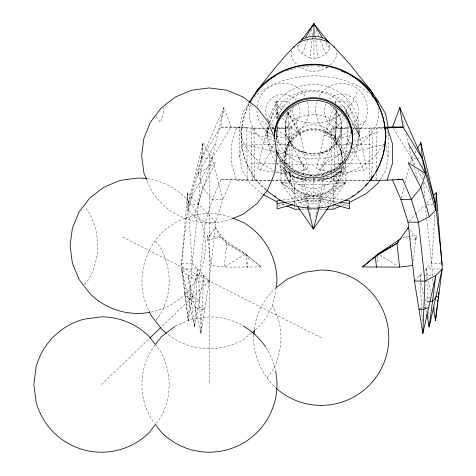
<?xml version="1.0" encoding="UTF-8"?>
<svg xmlns="http://www.w3.org/2000/svg" width="476" height="476" viewBox="0 0 476 476"><rect width="100%" height="100%" fill="white"/><g stroke="black" fill="none" stroke-linecap="round" stroke-linejoin="round"><path stroke-width="0.36" stroke-dasharray="2.38 1.78" d="M184.938 294.799L184.962 292.365L190.168 291.931L192.482 296.685L185.2 296.804M368.269 180.469L331.522 180.077L331.564 174.198M331.57 173.46L331.915 127.889L349.711 127.955M334.039 170.938L334.509 163.702L334.658 144.508L333.819 128.163L331.915 127.889M384.055 127.419L369.727 128.026L369.328 180.208L331.522 180.077M371.47 176.864L372.321 163.833L372.464 144.644L371.625 128.3L353.091 128.234M376.552 179.999L376.605 173.389M376.647 167.504L376.95 127.818L383.948 127.931M277.163 128.175L276.782 139.153L278.888 154.403M277.353 125.902L276.782 139.153L276.092 140.474M277.669 118.536L277.925 112.645L276.782 101.495L288.914 101.495L289.872 104.309M197.433 268.833L194.577 326.982L181.63 269.089L181.588 263.525L187.52 192.697L215.753 222.096L209.297 280.983L200.908 333.468L187.96 275.568L181.63 269.089L197.433 268.833L188.246 320.503L181.63 269.089M203.764 275.312L194.577 326.982L187.96 275.568L203.764 275.312L200.908 333.468L198.801 281.149L205.257 222.268L212.397 199.521L221.066 179.297C237.637 178.732 254.154 181.017 270.737 180.154M292.187 173.46L292.24 180.077L252.524 180.481L251.435 163.833L251.292 144.644L252.131 128.3L269.184 128.234M289.533 168.046L289.105 144.508L289.938 128.163L291.842 127.889L292.163 170.521M432.511 275.812L431.672 263.359L434.909 213.308M333.42 180.35L333.991 171.663M188.085 210.202L198.111 173.675L201.187 158.996L202.99 142.693L198.54 204.472L192.084 263.359L188.246 320.503L181.588 263.525L188.044 204.644L202.99 142.693L212.028 158.514L222.893 199.349L215.753 222.096L205.257 222.268L194.416 216.681L188.085 210.202L187.52 192.697L192.084 263.359L209.297 280.983L161.031 327.345M261.199 266.941L248.43 256.683L226.79 243.325L220.709 237.107L207.012 240.166L207.53 235.453L220.709 237.107L245.759 253.976L261.199 266.941L224.184 267.101L210.999 265.453L207.53 235.453M226.79 243.325L224.184 267.101L245.759 253.976L248.43 256.683L247.258 267.244L245.759 253.976L226.79 243.325L215.182 227.32L207.012 240.166M377.081 262.08L377.754 256.183M284.208 162.137C283.982 145.858 296.137 128.889 313.357 128.639C330.576 128.889 342.726 145.858 342.506 162.137M284.291 162.727C284.154 145.549 293.936 125.087 313.375 124.801C332.813 125.087 342.601 145.543 342.422 162.727M286.332 165.095L285.38 156.812L286.332 148.524M329.88 44.577C330.784 53.818 318.147 60.018 310.031 57.947L312.524 36.152M312.607 35.426L312.94 32.517M340.417 165.095L341.369 156.812L341.369 126.086M341.923 167.189C340.679 181.767 328.476 195.398 313.357 195.63C297.06 195.231 283.226 180.779 282.792 164.631M342.173 166.338C341.673 181.689 329.327 196.701 313.357 196.945C297.673 196.707 285.344 182.165 284.618 167.064M413.257 261.122L416.226 235.453L403.047 237.107L416.744 240.166L416.226 235.453M282.702 161.055C282.911 144.454 297.107 129.383 313.94 129.353C330.469 129.395 344.66 143.99 345.088 160.341M345.356 162.489C345.534 179.565 331.403 195.618 313.94 195.618C298.577 195.743 286.034 181.975 284.785 167.189M257.367 106.642C258.849 82.074 294.019 74.351 305.223 96.604M164.077 107.023L162.846 116.382L160.358 122.386L155.83 116.192M253.803 335.021C252.744 353.704 260.64 371.964 273.266 385.56A67.669 67.669 0 0 0 275.384 387.589M254.547 329.356C255.743 313.607 264.091 298.732 275.521 288.129M285.249 164.565L288.914 139.153L287.867 111.336L300.404 135.244L308.037 169.111L305.17 170.087L294.216 171.741M276.086 287.7C275.021 304.212 266.655 320.134 254.333 330.993M319.759 180.535L319.824 180.005C327.893 179.702 335.764 175.787 341.5 170.2L336.252 175.007L331.772 177.126M346.617 114.121L346.724 111.336L359.261 135.244L366.901 169.111L364.027 170.087L342.851 173.282L335.294 172.508M275.711 172.401L283.993 173.282L284.832 167.469M342.851 173.282L344.112 164.565M344.636 160.936L347.777 139.153L346.992 122.219M250.37 104.458C245.063 122.689 258.575 140.932 274.747 148.179M262.752 194.285L261.467 193.601L249.674 182.968L242.266 170.581L239.737 157.288L239.737 127.098L242.266 113.806L249.674 101.418M239.737 157.288L242.266 144.002L275.759 152.028M386.149 137.588L387.351 131.293M388.148 133.637L388.148 157.288L385.62 170.581L380.431 179.25M308.906 178.369L308.716 179.357C298.928 180.934 289.854 174.591 283.303 167.998L282.798 166.154L291.794 172.276M291.764 50.789C289.789 56.299 293.293 61.928 297.803 64.968M310.031 57.947C304.586 55.692 296.072 51.14 298.119 43.988M315.82 216.848L316.254 214.688M316.397 213.968L317.694 207.494M317.837 206.774L322.996 180.993L322.996 178.137M336.157 185.914C335.294 195.106 328.868 203.912 319.807 206.56M212.028 158.514L223.952 107.63L231.169 126.943L212.028 158.514L188.044 204.644L198.54 204.472L212.028 158.514L201.187 158.996L188.044 204.644M319.39 206.34L325.215 184.325L336.252 183.671L345.731 182.481L345.731 162.762M401.244 197.921L404.487 185.741M405.249 182.873L409.443 167.112M410.586 162.816L411.734 158.514L414.62 153.45M194.416 216.681L202.901 187.508L215.64 162.596L198.111 173.675L202.901 187.508L212.397 199.521L222.893 199.349L231.568 179.125M268.404 126.104L265.293 135.244L257.659 169.111L260.533 170.087L274.991 172.288M269.6 122.588L276.782 101.495L276.782 119.958M333.724 107.124L324.15 135.244L316.516 169.111L319.39 170.087L331.677 171.961M335.163 102.905L335.639 101.495L347.777 101.495L359.261 135.244L346.552 112.645M285.201 154.783C288.224 141.687 299.404 130.156 313.357 129.954C327.31 130.156 338.49 141.687 341.512 154.783M338.317 170.89C329.279 194.981 295.828 193.982 287.962 169.599M302.373 53.52L307.484 40.389M309.37 35.551L312.06 28.637M317.183 101.828C309.614 121.309 331.183 144.329 350.866 135.22M357.012 91.951L352.853 101.9L345.57 110.866L344.392 111.741M269 128.139L265.293 135.244L274.753 138.462M270.344 125.551L277.752 111.336L277.496 118.661A37.182 36.955 0 0 1 349.289 118.601M260.533 170.087L274.36 143.764M319.39 170.087L335.639 139.153L336.782 112.645L336.401 109.23M414.983 152.82L416.429 150.285M198.111 173.675L215.491 143.407M272.361 134.678L269.868 133.595L270.588 132.37M272.403 129.299L274.212 126.235A17.195 17.195 0 0 1 269.773 100.121A17.195 17.195 0 0 1 296.256 100.614M328.726 133.595L333.069 126.235M385.251 141.009C376.016 161.78 353.918 171.878 333.146 177.447C314.202 180.951 294.608 179.107 276.836 171.568M329.761 205.471L345.731 182.481C324.198 180.571 302.552 180.374 281.013 182.481L281.013 162.762M314.797 178.256L313.94 179.452L313.089 178.256M315.225 177.655L329.743 157.288L344.475 152.451L349.806 149.821M297.655 46.351L300.225 42.792M319.253 96.604C327.958 79.034 355.376 79.034 364.08 96.604C371.203 109.361 366.621 127.449 353.359 134.137M84.698 284.589L88.548 279.573A67.669 67.669 0 0 0 88.548 211.903L84.698 206.887M155.83 320.39L160.103 314.815A67.669 67.669 0 0 0 160.103 247.145L155.402 241.017M154.974 345.124C137.713 367.163 137.576 401.149 154.545 423.378M156.253 423.378L160.103 418.368A67.669 67.669 0 0 0 160.103 350.699L155.83 345.124M267.214 377.67L271.921 371.542A67.669 67.669 0 0 0 278.68 320.193L272.177 304.497M426.722 202.865L431.232 198.052M409.015 221.06L415.096 214.837M415.602 214.319L424.711 204.989M414.459 280.983L422.914 272.32M424.866 270.326L431.672 263.359L440.77 263.508M329.648 133.792L345.302 118.447M347.914 115.888L351.044 112.818M101.501 384.531L149.232 338.68M253.964 97.55C269.535 81.842 292.49 76.541 313.94 75.743C333.759 76.553 354.793 80.92 370.167 94.171M330.082 64.968C334.872 61.815 338.186 55.823 335.985 50.129M251.387 333.254L243.135 339.584A67.669 67.669 0 0 1 166.939 333.747M336.812 168.837L337.924 167.986M327.125 67.181C319.61 72.81 308.269 72.81 300.755 67.181M342.03 113.496C326.482 126.217 301.403 126.217 285.85 113.496M339.805 169.159L343.946 166.154L343.44 167.998C336.895 174.591 327.821 180.934 318.033 179.357L317.748 177.875M419.505 308.918L421.569 307.425L422.985 307.437M336.157 139.057L351.913 129.645M352.543 129.264L366.413 120.981M352.472 148.512C367.656 141.747 381.49 125.426 378.069 107.981M341.762 205.62L345.743 203.966M231.33 219.091C199.069 231.628 158.544 213.361 147.036 180.588M175.465 325.929L191.786 319.17L209.297 316.861A67.669 67.669 0 0 1 242.498 325.566M336.252 169.26L325.215 173.805A45.761 45.488 0 0 1 292.966 170.581M341.149 145.918L352.811 141.414M353.501 141.152L378.206 131.614M320.622 152.963L327.369 150.785M286.427 71.019L296.096 67.931M277.835 206.031L286.415 203.674M289.277 202.889L306.443 198.183A9.776 1.19 0 0 0 320.265 198.183L336.716 202.693M294.281 204.162L306.443 200.824A9.776 1.19 0 0 0 320.265 200.824L332.427 204.162M344.285 153.909L349.985 152.546M350.699 152.374L384.905 144.168M343 162.667C333.378 166.6 323.216 162.328 313.375 165.124C303.533 162.328 293.371 166.6 283.75 162.667M283.993 173.282L291.294 172.181M282.982 199.991L306.443 196.493A9.776 1.19 0 0 1 313.357 196.148L320.265 196.493L342.994 199.884M287.379 201.979L306.443 199.141A9.776 1.19 0 0 1 313.357 198.79L320.265 199.141L337.865 201.759M298.22 67.538L313.94 65.628M329.743 157.288C312.006 160.632 293.341 158.074 277.413 149.494M325.215 184.325C310.483 185.509 295.655 184.271 281.013 182.481L296.982 205.471M204.775 309.293L202.187 307.425L195.1 307.478L199.938 309.34L204.811 309.293M371.625 128.3L383.852 128.056M181.588 263.525L192.084 263.359M209.297 280.983L198.801 281.149L187.96 275.568M252.131 128.3L220.674 127.11L223.952 107.63L201.187 158.996L220.674 127.11C237.488 126.568 254.249 128.853 271.082 127.967M271.826 127.961L274.051 127.955M277.014 127.943L291.842 127.889M272.147 128.228L274.372 128.217M275.11 128.217L289.938 128.163M251.292 144.644L274.277 144.561M275.015 144.561L289.105 144.508M251.435 163.833L281.834 163.726M284.797 163.714L289.247 163.702M271.481 180.148L292.24 180.077M301.385 209.202L319.11 209.202M319.848 209.202L325.762 209.202M352.674 127.967L369.727 128.026M333.819 128.163L350.128 128.222M334.658 144.508L350.967 144.567M351.71 144.573L372.464 144.644M334.509 163.702L341.923 163.726M342.666 163.732L372.321 163.833M423.7 307.442L425.824 307.454M426.621 204.496L432.916 204.597M426.823 279.007L426.323 268.833L439.973 269.053M421.677 309.596L419.993 275.312L423.586 275.372M424.306 275.384L432.922 275.521M429.905 297.94L427.751 297.911L424.586 301.147L428.894 301.219M433.499 298L435.653 298.035M252.524 180.481L221.066 179.297M393.354 128.205L411.734 158.514L416.066 158.704M416.792 158.74L421.123 158.93M434.891 292.038L436.195 292.151M317.516 66.063L328.238 67.366M276.11 136.303C295.638 142.253 314.267 120.386 307.294 101.828M276.473 152.201L283.595 153.909M339.578 203.478L348.878 206.031M299.374 150.785L306.127 152.963M275.431 138.694L276.782 139.153L276.782 128.08M249.674 131.614L286.736 145.918M282.143 203.966L285.457 205.346M233.264 218.288C209.202 207.929 180.041 215.247 161.453 233.133C141.824 253.351 135.719 285.493 149.006 310.733M309.382 207.143C299.844 204.513 292.544 195.719 291.728 185.914M294.977 177.126L290.491 175.007L285.249 170.2C290.985 175.787 298.857 179.702 306.919 180.005L306.99 180.535M122.576 236.983L321.116 337.71M275.556 170.89C257.415 163.369 240.588 147.857 239.737 127.098M261.467 120.981L267.774 124.748M271.558 127.003L274.075 128.514M276.598 130.019L291.728 139.057M379.907 255.13L397.668 265.947M286.344 165.273L293.853 170.997A39.044 38.812 0 0 0 323.478 174.876L332.897 170.997A39.044 38.812 0 0 0 344.35 161.013M266.411 189.626L262.395 186.556A72.096 71.662 0 0 1 249.21 103.203M265.84 189.787L262.395 187.157A72.096 71.662 0 0 1 249.21 103.804M269.868 133.595C261.889 128.562 257.082 119.524 256.927 110.146M276.836 112.818L279.448 115.376M282.054 117.935L298.232 133.792M275.033 101.9L282.31 110.866M298.137 157.288L312.661 177.655M325.81 42.489L329.767 48.719M410.11 229.724L416.744 240.166M215.182 227.32L220.709 237.107M287.694 112.645L300.404 135.244L291.312 108.528M347.777 139.153L350.544 144.418M352.27 147.709L364.027 170.087M288.914 139.153L305.17 170.087M409.045 147.048L411.734 158.514L415.5 165.767M417.898 170.378L422.355 178.946M424.068 182.237L430.233 194.101M316.362 30.018L318.515 35.551M320.396 40.389L325.507 53.52M411.734 158.514L413.602 164.88M414.429 167.707L417.958 179.726M301.528 184.325L307.359 206.34M402.827 120.529L404.338 126.985M406.022 134.149L408.039 142.746M308.912 206.774L303.753 180.993L303.753 178.137M309.055 207.494L310.209 213.248M310.352 213.968L310.78 216.128M386.018 146.096L388.148 157.288M426.323 268.833L427.978 278.115M428.483 280.971L430.768 293.829M419.993 275.312L423.694 296.126M424.842 302.581L426.627 312.631M340.358 173.282L335.639 139.153L335.639 108.141M279.793 160.936L281.495 173.282M340.417 148.524L341.369 156.812M314.773 31.065L315.273 35.426M315.356 36.152L317.855 57.947M425.383 205.947L426.752 218.46M426.835 219.192L431.672 263.359M335.848 103.607L335.639 101.495L335.639 103.714M422.147 161.816L422.515 166.963M422.938 172.847L423.259 177.262M423.628 182.409L424.634 196.38M432.708 278.746L433.1 284.606M434.624 307.317L434.82 310.245M434.868 310.983L435.064 313.91M289.717 170.938L290.336 180.35M426.859 279.733L428.108 305.175M428.43 311.72L428.751 318.26M421.712 310.316L422.313 322.615M254.029 128.026L254.428 180.208M359.136 129.871L359.136 135.886M336.252 172.181L336.252 183.671M333.146 184.069L333.146 205.507M333.146 206.245L333.146 209.202M330.731 170.384L330.731 170.991M324.822 172.818L324.822 173.419M322.996 175.281L322.996 163.863L331.962 160.168L339.662 154.295L345.57 146.644A37.182 36.955 0 0 0 350.437 131.132M320.265 196.493L320.265 200.824M313.94 40.02L313.94 58.447M313.375 178.423L313.375 203.752M306.443 196.493L306.443 200.824M303.753 175.281L303.753 163.863A37.182 36.955 0 0 1 276.258 130.388M294.733 184.069L294.733 209.202M290.491 171.461L290.491 183.671M289.807 166.41L289.807 167.011M285.38 126.086L285.38 156.812M267.613 129.871L267.613 135.886M241.272 135.886L241.272 136.487M209.297 155.598L209.297 384.531M298.303 103.875A17.195 17.195 0 0 1 277.133 127.574M339.138 106.957A5.058 5.058 0 0 1 346.046 113.865M344.196 115.716A5.058 5.058 0 0 1 337.288 108.808M329.505 99.181A17.195 17.195 0 0 1 354.703 100.121A17.195 17.195 0 0 1 351.877 125.176M350.265 126.235A17.195 17.195 0 0 1 326.465 103.298M287.867 111.336A5.058 5.058 0 0 1 284.118 116.221M280.281 115.716A5.058 5.058 0 0 1 278.799 108.26A5.058 5.058 0 0 1 286.385 107.76M333.676 106.927A27.995 27.828 0 0 1 337.621 139.998L333.17 145.757A27.995 27.828 0 0 1 293.579 145.757A27.995 27.828 0 0 1 293.579 106.41M330.415 105.315A27.995 27.828 0 0 1 337.621 141.307L333.17 147.066A27.995 27.828 0 0 1 292.323 145.739A27.995 27.828 0 0 1 296.334 105.315M268.351 121.719A45.761 45.488 0 0 1 334.622 89.583A45.761 45.488 0 0 1 345.731 162.03M281.013 162.03A45.761 45.488 0 0 1 277.728 158.389M276.02 156.146A45.761 45.488 0 0 1 267.911 124.676M269.577 122.695A45.761 45.488 0 0 1 341.816 100.252A45.761 45.488 0 0 1 336.252 175.275C322.151 183.052 304.592 183.052 290.491 175.275A45.761 45.488 0 0 1 276.02 162.155M275.616 161.578A45.761 45.488 0 0 1 268.648 126.271M350.895 146.62A39.044 38.812 0 0 1 332.897 169.498L323.478 173.371A39.044 38.812 0 0 1 293.853 169.498L285.767 163.327A39.044 38.812 0 0 1 277.3 150.737M304.759 177.881A5.046 0.547 7.5 0 1 305.723 178.583A5.046 0.547 7.5 0 1 301.528 178.387A5.046 0.512 22.6 0 1 297.452 176.287A5.046 0.512 22.6 0 1 299.392 176.495M301.528 177.28A5.046 0.547 7.5 0 1 302.73 177.471M348.545 153.331A39.044 38.812 0 0 1 347.188 155.89M346.82 156.509A39.044 38.812 0 0 1 332.897 170.099L323.478 173.972A39.044 38.812 0 0 1 293.853 170.099L285.767 163.928A39.044 38.812 0 0 1 277.3 151.338M285.261 164.315A39.044 38.812 0 0 1 281.959 160.43M321.99 177.881A5.046 0.547 -7.5 0 0 321.026 178.583A5.046 0.547 -7.5 0 0 325.215 178.387A5.046 0.512 -22.6 0 0 329.44 176.096A5.046 0.512 -22.6 0 0 325.215 177.28A5.046 0.547 -7.5 0 0 322.924 177.673M265.983 347.569A67.669 67.669 0 0 1 275.36 369.864M147.31 178.75A67.669 67.669 0 0 1 150.237 312.244M336.609 111.336L335.639 139.153L324.15 135.244L336.609 111.336M236.31 127.984L231.134 144.282L231.276 163.47L236.709 180.172L247.205 179.999L246.812 127.818L236.31 127.984M337.621 143.716L333.17 147.715A27.995 19.308 0 0 1 287.07 140.664A27.995 19.308 0 0 1 315.814 114.829A27.995 19.308 0 0 1 337.621 143.716M327.649 196.475L318.414 203.901L308.335 203.901L281.013 182.481L297.607 193.066L307.68 200.628L319.069 200.628L329.142 193.066L345.731 182.481L327.649 196.475M196.005 297.911L188.103 298.035L191.269 301.278L199.17 301.147L196.005 297.911M307.514 193.446A2.451 1.743 37.9 0 0 311.346 194.535A2.451 1.743 37.9 0 0 309.394 191.084A2.451 1.743 37.9 0 0 307.514 193.446M317.266 194.732A2.404 1.708 -37.9 0 0 319.223 191.358A2.404 1.708 -37.9 0 0 315.469 192.381A2.404 1.708 -37.9 0 0 317.266 194.732"/><path stroke-width="0.71" d="M392.48 179.803L400.863 199.349L408.003 222.096L418.499 222.268L429.34 216.681L435.671 210.202L436.236 192.697L433.231 195.91M369.007 180.475L371.232 180.481L371.423 177.59M437.027 307.52L435.51 320.503L433.202 307.514M437.194 306.074L437.533 303.188M437.7 301.748L437.956 299.582M438.122 298.137L438.378 295.977M438.628 293.811L438.801 292.365L438.818 294.799M442.002 264.971L436.236 192.697M253.892 334.348L254.476 329.898M319.2 207.054L313.375 229.075L297.405 206.078M371.232 180.481L387.047 180.172L392.48 163.47L392.623 144.282L387.446 127.984L384.644 127.943M417.512 148.387L420.766 142.693L422.569 158.996L425.651 173.675L420.855 187.508L411.359 199.521L400.863 199.349M384.055 127.419L392.587 126.943L399.804 107.63L422.569 158.996L435.718 204.644L442.168 263.525L442.127 269.089L435.51 320.503L435.213 316.106M254.66 94.742L257.105 90.351C270.166 74.256 282.518 57.328 297.803 43.245C302.617 40.222 308.234 38.883 313.874 38.746L319.848 39.264L325.352 40.799L330.082 43.245L333.706 46.422L350.413 64.885L370.774 90.351L378.206 101.418L385.62 113.806L388.148 127.098M407.884 228.54L408.575 227.32L396.966 243.325L375.326 256.683L362.557 266.941L399.572 267.101L412.757 265.453M380.056 179.869L378.206 182.968L366.413 193.601L349.057 202.592M298.833 42.828L301.98 39.532L305.354 37.788L313.94 23.8L329.053 42.828M293.412 47.659L294.174 46.422M329.344 206.078L313.375 229.075L307.544 207.054M311.798 26.769L313.94 23.8L315.13 25.668M301.98 39.532L313.94 23.8L322.526 37.788L325.899 39.532L328.339 41.668M362.557 266.941L378.003 253.976L396.966 243.325L398.489 241.772M435.653 298.035L432.488 301.278L429.614 301.231M257.105 90.351L267.369 80.509L275.104 76.095M149.767 338.162L160.495 327.863M249.674 101.418L251.822 99.484M174.882 326.375L161.453 336.681L155.402 344.565L149.351 336.681A67.669 67.669 0 0 0 101.501 316.861L83.984 319.17A67.669 67.669 0 0 0 36.134 367.014L33.832 384.531L36.134 402.047A67.669 67.669 0 0 0 149.351 432.381L155.402 424.497L161.453 432.381A67.669 67.669 0 0 0 275.515 370.59M251.977 332.801L254.333 330.993M401.214 238.339L378.003 253.976L375.326 256.683L376.498 267.244M340.441 206.173L333.146 209.202L326.5 209.202M231.973 218.823L243.135 214.2L257.147 203.448L267.905 189.43L274.664 173.109L276.967 155.598L274.664 138.082L267.905 121.761L257.147 107.749L243.135 96.991L226.814 90.232L209.297 87.929L191.786 90.232L175.465 96.991L161.453 107.749L150.696 121.761L143.936 138.082L141.634 155.598L143.936 173.109L146.751 179.91M428.662 307.478L423.818 309.34L418.987 309.293L414.459 280.983L408.003 222.096M305.354 37.788C310.87 35.813 317.01 35.813 322.526 37.788M292.853 204.555L277.115 208.869L277.115 200.866L281.518 200.212M277.115 203.508L286.647 202.092M387.047 180.172L402.69 179.297L411.359 199.521L418.499 222.268L424.955 281.149L422.849 333.468L418.987 309.293M369.328 180.208L370.774 180.166M384.566 128.044L403.083 127.11L422.569 158.996M299.904 209.202L294.733 209.202L286.778 205.9M392.587 126.943L403.083 127.11L399.804 107.63L400.31 109.783M397.793 179.214L402.69 179.297M414.459 280.983L424.955 281.149L435.796 275.568L442.127 269.089L429.179 326.982L426.883 314.065M435.647 296.756L438.557 296.804M345.195 200.212L349.592 200.866L349.592 208.869L333.854 204.555M340.06 202.092L349.592 203.508M341.453 71.019L348.265 73.524M233.264 218.288L243.135 222.375A67.669 67.669 0 0 1 276.967 280.983L276.086 287.7L287.284 279.103L303.605 272.343L321.116 270.041A67.669 67.669 0 0 1 384.316 361.897A67.669 67.669 0 0 1 275.931 388.083M263.389 194.625L276.836 201.764M349.557 74.256L360.516 80.509L370.774 90.351L373.22 94.742M435.671 210.202L425.651 173.675L408.116 162.596L420.855 187.508L429.34 216.681M274.456 195.755L275.604 196.636M266.988 190.662L277.324 198.551A72.096 71.662 0 0 0 332.034 205.709L349.426 198.551A72.096 71.662 0 0 0 363.587 85.061A72.096 71.662 0 0 0 249.882 102.53M371.774 95.616L378.206 101.418M333.706 46.422L334.467 47.659M408.265 143.407L425.651 173.675M434.689 202.669L435.718 204.644L420.766 142.693L420.873 144.163M149.285 311.417L150.696 314.815L161.453 328.833A67.669 67.669 0 0 0 166.362 333.283M396.966 243.325L399.572 267.101M429.037 324.079L429.179 326.982L435.796 275.568L422.849 333.468L422.706 330.57M313.94 23.8L313.94 36.247M274.39 133.72A39.044 38.812 0 0 1 274.497 132.268M274.884 129.377A39.044 38.812 0 0 1 275.152 127.949M351.865 129.377A39.044 38.812 0 0 1 352.085 130.817M352.311 132.994A39.044 38.812 0 0 1 352.395 134.446M249.543 102.566A72.096 71.662 0 0 1 339.626 69.139A72.096 71.662 0 0 1 383.013 154.432M382.829 155.122A72.096 71.662 0 0 1 379.116 165.309M378.503 166.624A72.096 71.662 0 0 1 375.814 171.717M373.535 175.382A72.096 71.662 0 0 1 370.572 179.511M367.329 183.421A72.096 71.662 0 0 1 365.36 185.539M358.981 191.388A72.096 71.662 0 0 1 357.839 192.292M353.109 195.684A72.096 71.662 0 0 1 351.889 196.463M351.437 145.132A39.044 38.812 0 0 1 351.086 146.531M274.331 136.487A39.044 38.812 0 0 1 314.826 97.705A39.044 38.812 0 0 1 352.311 139.379M274.337 138.373A39.044 38.812 0 0 1 333.206 105.666A39.044 38.812 0 0 1 332.897 172.705L323.478 176.578A39.044 38.812 0 0 1 293.853 172.705L285.767 166.535A39.044 38.812 0 0 1 275.854 149.833M274.331 137.391A39.044 38.812 0 0 1 314.826 98.609A39.044 38.812 0 0 1 352.311 140.277M352.085 142.455A39.044 38.812 0 0 1 351.865 143.895M351.591 145.329A39.044 38.812 0 0 1 351.086 147.435M243.135 325.929A67.669 67.669 0 0 1 265.578 346.95M149.512 312.381A67.669 67.669 0 0 1 89.893 293.591L79.141 279.573L72.382 263.252L70.073 245.741L72.382 228.224L79.141 211.903L89.893 197.891L103.911 187.139L120.232 180.374L137.743 178.072A67.669 67.669 0 0 1 146.578 178.649"/></g></svg>
